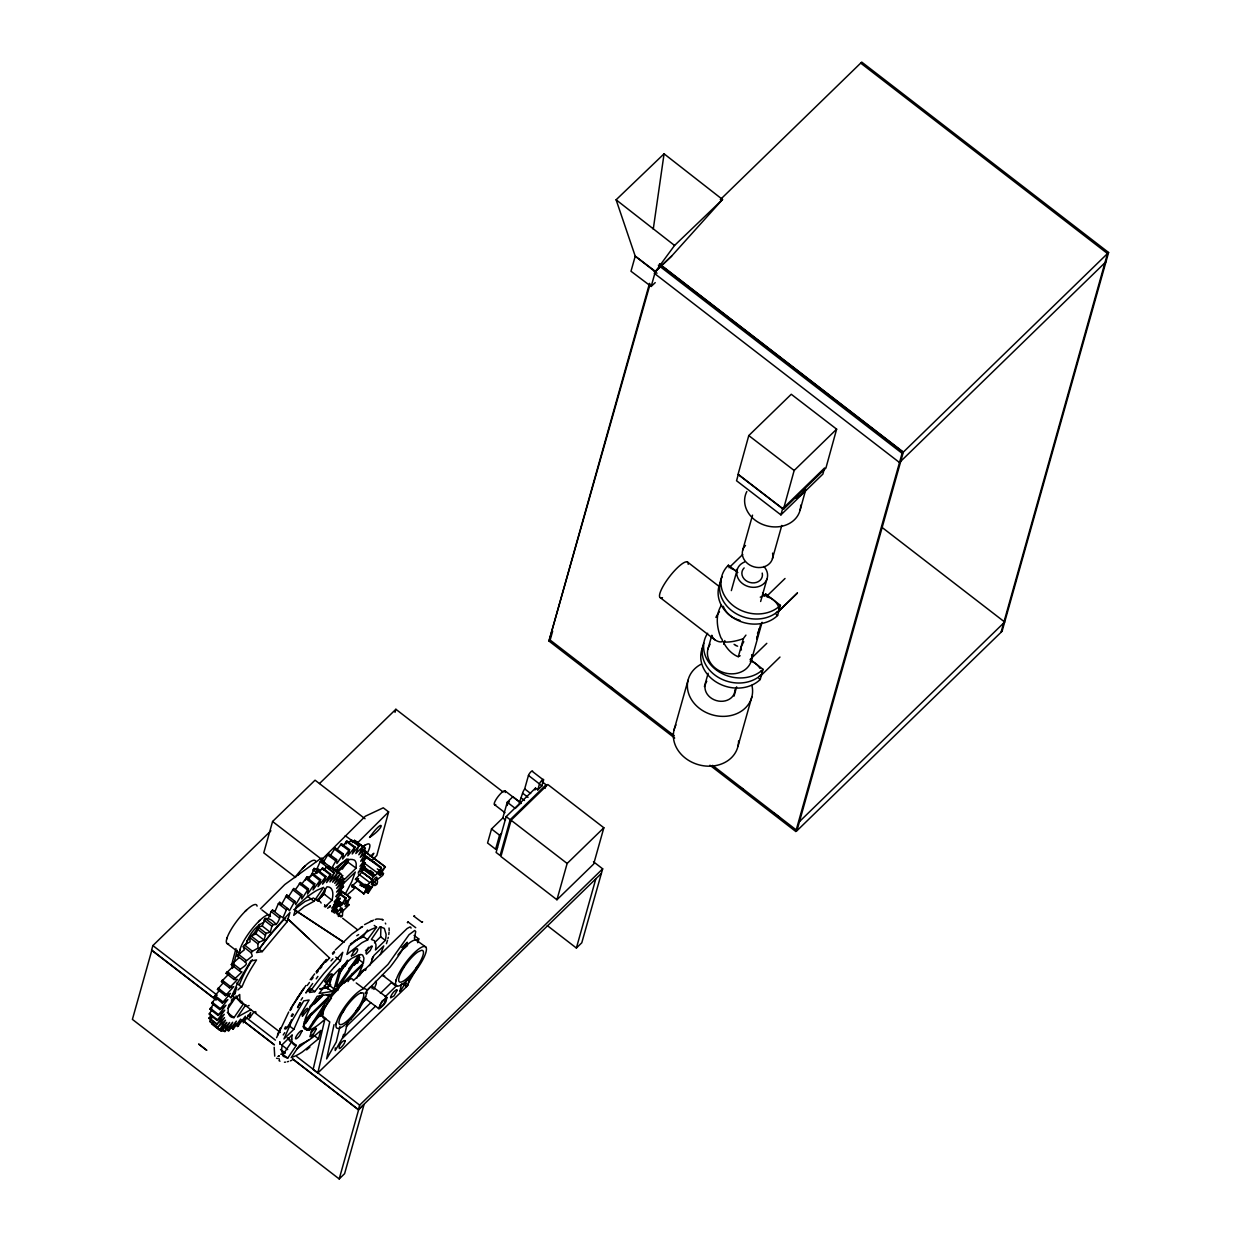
<?xml version="1.0" encoding="UTF-8"?>
<svg xmlns="http://www.w3.org/2000/svg" width="1241" height="1241" viewBox="0 0 1241 1241"><rect width="100%" height="100%" fill="white"/><g stroke="black" fill="none" stroke-linecap="round" stroke-linejoin="round"><path stroke-width="1.5" d="M364.001 854.444L381.359 867.475C377.078 875.898 374.906 874.021 371.617 879.248C373.417 882.584 358.029 889.285 369.12 886.074C353.84 907.295 375.914 878.302 368.499 890.402C366.452 897.088 372.3 886.415 373.557 884.662C374.084 886.679 377.388 885.035 377.543 881.839C374.968 878.504 385.749 875.712 382.678 873.307L381.359 874.238M340.841 884.275L343.509 886.338L336.575 892.077L343.943 882.491L341.306 879.652M364.063 851A17.436 4.064 -53.1 0 1 365.056 851.559L385.315 866.776L379.063 873.245L381.359 867.475M276.464 924.545L273.191 924.638L271.888 926.174L270.274 932.27L262.285 926.05L265.202 918.418C277.115 918.495 274.416 931.727 280.419 916.339L283.072 917.518L286.361 909.87L287.664 908.505L289.448 910.785L294.8 901.245L295.715 904.58L301.749 894.637L293.76 888.416L288.408 896.886M300.4 884.585L300.446 882.568L295.885 888.975M324.832 888.416L323.979 893.985L318.565 899.244M359.301 955.679L358.711 959.448L349.404 968.507M245.765 945.037C248.417 935.993 254.901 926.251 263.681 922.466M341.601 882.258L356.105 868.157L356.214 863.845A49.718 13.744 -53.7 0 0 354.399 860.106C347.496 857.081 340.825 864.155 335.628 867.816M352.211 974.728L352.428 973.611M388.805 934.566L389.054 932.208M274.183 1047.264L274.726 1056.122M211.591 1010.314L209.171 1014.269L217.159 1020.49L224.28 1014.331L217.066 1023.98L224.528 1017.667L217.687 1027.362L225.521 1020.164L219.486 1030.108L226.808 1022.367A29.722 6.934 -52.1 0 0 223.07 1028.262L221.394 1031.178L213.886 1025.097M217.159 1020.49L224.745 1010.158L218.044 1015.448L210.055 1009.228L213.188 1004.574M362.512 861.037L365.195 863.007L359.999 866.296L366.297 857.686L363.737 854.739M653.262 229.135L664.075 153.822L722.526 199.491L671.66 256.065L655.232 271.795L635.237 256.173L616.11 199.801L664.075 153.822M234.037 979.506L242.011 971.889C233.711 970.012 251.07 965.389 245.035 961.915L252.295 956.082L251.271 952.871L252.435 951.242L258.019 948.062L257.88 943.827L259.105 942.198L264.038 940.089L256.049 933.868L251.116 935.978L249.891 937.607L250.03 941.841L244.446 945.022L243.267 946.65L244.291 949.861L237.047 955.694L238.939 957.835L231.276 964.598L234.006 965.669L226.048 973.27L234.037 979.506L237.589 979.444L229.414 987.82L221.425 981.584L229.585 973.223M335.287 1047.854L335.256 1050.538L344.92 1033.644L347.744 1021.576M341.337 844.795L341.508 843.771L349.574 849.697L347.775 855.809L355.035 847.014L346.968 841.088L342.609 846.145M306.48 879.248L306.76 877.542L314.749 883.763L313.027 889.968L320.612 879.636L312.623 873.416L309.35 877.216M334.605 902.967L337.257 905.046L331.921 907.807L339.662 899.275L340.127 898.081L334.186 901.897L341.896 892.884L342.221 891.814L335.737 896.623L343.509 886.338M374.472 942.788L380.646 936.784L380.909 926.98M322.613 1014.533L323.218 1011.927M336.016 1024.57L336.637 1021.963M366.498 993.932L366.731 992.691M325.204 906.783L331.968 900.206C333.379 895.583 333.922 886.663 327.019 886.788L317.432 900.718L314.78 898.639M325.468 888.742L324.739 892.279L319.247 899.322M319.278 871.585L316.579 869.615L320.147 861.75L321.388 860.478L322.815 863.1L328.508 853.622L336.575 859.548L336.947 863.457L343.354 853.917L335.287 847.991L330.354 855.545M363.38 963.047L363.939 958.145L362.713 955.244A49.361 11.852 -52.3 0 0 360.107 954.546L339.429 986.331L363.38 963.047L358.711 959.448M239.823 950.497L240.087 949.318M343.555 1034.327L342.687 1038.097L375.542 1006.156M317.805 1073.031L329.765 1021.917L325.064 1018.411L313.104 1069.525L317.805 1073.031L406.567 986.719L407.994 984.951L409.716 977.644M334.046 1024.632L326.616 1058.93L336.28 1042.037L339.91 1026.524M401.541 983.865L399.866 991.543A312.965 155.513 45.8 0 0 406.691 980.623M418.031 942.136L418.775 938.941L414.075 935.435M305.27 880.427L306.915 877.046L310.343 876.875L311.32 875.681L314.113 868.374L316.579 869.615M218.044 1015.448L225.955 1005.257L219.735 1009.569L211.73 1003.348L215.577 998.105M387.968 938.537L388.278 937.327M312.313 874.595L312.623 873.416M320.612 879.636L318.053 886.648L325.964 876.456L317.975 870.236L313.771 875.06M262.285 926.05L258.066 927.074L256.049 933.868M235.976 948.62L232.532 961.325A326.972 159.779 45.1 0 0 232.083 966.956M232.439 968.492L237.357 950.358M322.288 859.082L365.319 816.237L383.252 807.813L388.619 811.909L376.799 855.514L372.843 859.455M395.895 980.979A24.293 6.391 -53.2 0 1 412.617 954.484L414.122 952.979A24.262 6.391 -53.2 0 1 421.987 947.054A24.401 6.422 -53.2 0 1 423.895 946.48A24.293 6.391 -53.2 0 1 426.439 949.272A24.96 6.562 -53.2 0 1 425.229 954.469A24.293 6.391 -53.2 0 1 406.428 980.948A24.293 6.391 -53.2 0 1 395.895 980.979L396.267 979.614M748.773 435.575L738.038 474.434L783.428 509.353L825.917 468.043L836.636 429.169L791.262 394.266L748.773 435.575L794.162 470.479L783.428 509.353M780.915 514.891L782.683 508.562L738.302 474.419L736.549 480.748L780.915 514.891L822.876 474.093L824.567 467.981L782.637 508.748M800.15 509.958L805.673 489.916M365.195 863.007L358.23 872.376L362.744 870.437L362.217 871.803L355.453 879.295L367.243 888.416L360.123 885.097L367.243 888.416M381.359 874.207L379.87 875.324L385.315 866.776M270.91 830.803L152.876 945.58L151.573 950.187L215.918 999.827M365.04 818.75L315.059 780.186L272.586 821.495L263.759 852.846L295.575 877.387M270.274 932.27L266.055 933.294L264.038 940.089M395.01 712.35L395.879 709.278L503.101 792.006M320.147 1016.363L322.241 1008.902M319.93 988.751L326.972 987.665L328.834 985.401L331.471 976.078M313.384 1021.421L321.093 1014.874L323.699 1005.567M319.93 989.015L327.283 987.867L329.392 985.338L332.526 974.185M321.776 1016.131L323.343 1010.531M318.456 1038.857L320.83 1030.418L315.09 1035.444A65.897 15.823 -52.3 0 1 308.497 1040.392L299.81 1044.86L291.17 1057.611L295.73 1055.827A86.063 20.678 -52.3 0 0 302.447 1051.887L318.456 1038.857L313.787 1035.258L311.227 1037.6M334.232 967.313L340.422 960.72L342.795 952.297L323.917 973.425A77.904 18.708 -52.3 0 0 315.23 984.547A85.676 20.585 -52.3 0 0 309.459 992.49L314.764 991.668L328.043 974.433A65.897 15.823 -52.3 0 1 334.279 967.189M334.062 988.937L339.801 968.492A46.987 11.293 -52.3 0 0 329.144 980.219L319.092 993.483L331.952 991.481L334.062 988.937L329.392 985.338M292.504 1058.93L358.37 1109.749L359.657 1105.142L602.676 868.84L593.477 861.75M339.196 1178.95L358.633 1109.764L364.047 1104.521L344.595 1173.691L339.196 1178.95L132.399 1019.388L151.852 950.203L216.182 999.843M507.243 802.213L515.294 808.418L520.941 802.927L512.89 796.722L507.243 802.213L502.807 817.99L491.514 828.972L487.573 842.996L495.624 849.216L497.532 847.355M674.685 738.038L548.972 641.039L649.524 283.351M548.972 641.039L650.082 284.158M550.073 640.356L552.664 631.126M655.403 271.376L635.237 256.173L630.986 271.252L651.168 286.454L655.403 271.376L671.66 256.065M495.624 849.216L499.565 835.177L501.488 833.332M519.296 802.989L522.585 793.154A9.835 2.358 -52.3 0 1 524.679 788.888L528.464 775.439A3.242 0.776 -52.3 0 1 530.962 771.747A3.242 0.776 -52.3 0 1 532.498 771.514L543.511 780.015L541.852 785.956L537.803 789.881L535.507 788.097L506.173 816.609L496.105 852.443L500.107 855.53L510.175 819.712L546.087 784.793L542.084 781.706M511.106 820.239L500.914 856.523L556.945 899.756L593.663 864.046L603.855 827.763L547.824 784.529L511.106 820.239L567.137 863.472L556.945 899.756M534.98 789.974L535.507 788.097M537.803 789.881L539.478 783.94A3.242 0.776 -52.3 0 1 541.976 780.263A3.242 0.776 -52.3 0 1 543.511 780.015M545.078 788.376L546.087 784.793M547.281 925.584L576.382 948.031L595.82 878.861M602.676 868.84L581.781 942.788L576.382 948.031M674.034 730.034L688.041 680.223M728.033 566.47L728.389 565.198L737.573 572.287M707.882 649.26L711.822 635.252M704.407 686.537L708.146 673.243M731.337 590.607L737.402 568.952M742.692 550.213L752.542 515.139M723.782 644.25L724.822 640.573M772.445 558.667L781.799 525.439M734.036 696.108L736.642 686.831M760.64 601.497L766.891 579.221M765.48 594.982L765.759 594.036L780.434 605.36L777.58 615.505A33.848 28.233 15.7 0 1 734.315 618.499A33.848 28.233 15.7 0 1 720.757 581.765M756.638 638.758L760.702 624.332M751.348 660.429L762.067 622.299M737.914 746.462L751.922 696.651M703.399 645.754A33.848 28.233 15.7 0 0 716.957 682.488A33.848 28.233 15.7 0 0 760.221 679.494L763.075 669.349L750.231 659.436M709.945 765.247L795.791 831.486L902.098 453.306L1108.601 252.497L861.735 62.097L720.307 199.615M1108.601 252.497L1002.092 631.266L796.893 830.803L903.339 452.096L659.591 264.007M339.972 889.875L350.458 897.584L344.657 903.913L346.115 897.988L340.127 893.598M287.245 921.675L289.96 912.507L274.292 929.695A85.955 20.027 -52.1 0 0 265.124 941.004A76.197 17.762 -52.1 0 0 260.719 946.805L256.515 952.576L262.254 951.614L287.245 921.675L283.243 918.557M346.968 841.088L346.006 843.973M355.035 847.014L352.211 853.963L358.866 846.005L355.826 853.529L363.055 846.517L358.82 854.785L365.071 848.223L354.476 840.374L352.444 842.546M226.669 939.096L227.072 937.777M386.447 943.672L387.502 940.321M234.983 1024.414L237.636 1026.493L240.63 1019.109L233.448 1028.773L229.926 1027.114M219.735 1009.569L227.863 999.641L222.217 1002.945L214.212 996.725L220.153 989.496M312.623 1029.378L312.22 1030.278M283.212 1034.947L284.747 1032.652M286.702 1028.137L290.223 1022.848A66.052 15.869 -52.3 0 1 291.511 1019.761M329.734 907.373L330.354 905.697L327.64 908.319M276.572 1037.693L288.719 1011.958M325.964 876.456L322.567 884.181L330.711 874.269L322.722 868.033L319.48 871.384M289.525 1025.035L290.735 1021.7M293.838 1029.347L300.26 1014.952L309.102 1000.013L303.797 1000.851L291.619 1021.452L283.956 1038.95L293.838 1029.347L289.169 1025.749M228.344 995.67L231.012 997.733L238.101 982.081L250.791 960.906L256.53 959.945L251.535 967.902A67.433 15.714 -52.1 0 0 246.323 977.272A67.371 15.699 -52.1 0 0 242.46 985.664L237.946 989.946M316.765 873.431L317.975 870.236M321.698 896.917L322.939 894.761L324.739 894.218M346.115 897.988C342.19 901.261 342.159 908.21 337.909 905.759C334.822 908.086 338.855 911.856 334.651 913.112L331.657 910.91M232.594 1029.192L236.364 1021.141L228.902 1030.65L228.158 1030.883L232.688 1022.258L225.024 1031.504L221.736 1029.472M350.939 841.382L351.513 840.002L359.564 845.943M285.787 1029.161L286.624 1027.145M222.217 1002.945L230.469 993.42L225.443 995.67L217.454 989.434L223.489 982.515M359.347 975.845L363.349 969.935L365.893 968.926A5.197 1.241 -52.3 0 1 365.474 970.415M380.366 954.608L383.764 945.906L373.898 955.508L370.826 963.109A69.077 16.598 -52.3 0 1 369.647 965.591M322.086 869.522L322.722 868.033M330.711 874.269L326.554 882.599L334.124 873.214L329.935 881.932L337.645 872.888L332.666 882.18L340.422 873.586L334.713 883.328L342.687 875.727L336.063 885.391L343.726 878.628L336.683 888.323L343.959 881.731M350.458 897.584L345.169 906.271L349.217 904.689L342.625 911.328L342.469 915.579L340.856 916.959L339.274 915.563L338.312 916.494M294.8 901.245L286.811 895.009L281.459 904.549L279.675 902.285L278.372 903.65L275.068 911.297L272.431 910.118L271.127 911.577L268.397 918.262M331.75 911.654L337.257 905.046M259.369 924.312L258.144 926.918A15.466 3.661 -52.7 0 1 254.421 932.674L246.85 940.988M418.17 966.258L408.46 982.81M225.443 995.67L233.727 986.657L229.414 987.82M284.53 1028.867L285.508 1026.834M368.437 947.286L367.894 948.279M354.243 842.081L354.476 840.374M328.803 996.663L330.059 994.274L317.184 996.275L311.165 1006.079A47.158 11.324 -52.3 0 0 306.201 1016.255L304.867 1019.962L328.803 996.663L326.476 994.863M371.602 959.479L372.983 956.78M224.404 1031.55L229.616 1022.475L221.394 1031.178M356.989 978.001L362.868 964.893L344.238 983.012M373.882 989.418L376.24 983.787A12.208 3.211 -53.2 0 0 376.101 981.848L375.403 981.383M336.575 859.548L331.859 868.08L321.388 860.478M720.478 606.756C715.39 616.343 716.988 628.07 720.928 637.765C727.164 645.227 712.706 641.395 712.21 636.059M352.739 973.611L348.023 981.647M358.432 880.257L352.382 885.64L351.746 886.85L354.507 887.749L353.623 889.316L347.232 894.808L348.954 897.103M408.087 921.985L407.467 922.59L408.087 921.985L415.719 927.71M338.204 989.635L337.661 990.582L335.334 988.782M291.185 1016.131L292.457 1013.897M365.071 848.223L360.293 857.36L366.374 851.729L363.691 849.759M507.662 803.734L507.181 805.502M345.045 894.482L351.761 881.699L355.298 872.02L342.113 884.833M354.011 949.986L353.049 951.413M342.656 1012.516L344.548 1009.429M289.975 1009.879L305.891 985.494M347.806 859.594C334.589 876.658 331.471 871.942 346.937 858.927M291.092 1008.018L297.126 998.26M254.033 1011.865L249.363 1018.256L250.651 1012.485L243.252 1022.832L245.408 1016.208L237.636 1026.493M365.133 993.11L365.831 992.009M299.252 1005.257L300.725 1002.945M337.288 849.201L341.508 843.771M291.992 1016.472L293.388 1014.285M300.446 882.568L308.435 888.789L301.796 898.996L301.749 894.637M720.804 606.213L721.502 605.174M366.374 851.729L360.697 861.238L366.421 856.709M290.254 1010.5L291.682 1008.328M308.544 991.233L310.126 988.829M302.742 882.708L306.76 877.542M217.889 1027.874L209.9 1021.653L211.761 1018.054M301.051 1000.06L302.602 997.702M345.789 864.341L348.55 860.447M358.199 1007.847L356.043 1010.965M417.891 965.451L415.735 968.569M280.73 1054.198L283.026 1054.54L291.666 1041.804M353.313 941.733L363.241 936.397L367.569 930.021M303.518 1024.988L310.964 1014.006M338.917 972.835L347.433 960.301M312.406 1012.78L302.959 1026.71L307.628 1030.309L328.291 998.524L304.34 1021.808M339.569 972.773L347.976 960.41M305.751 1023.236L310.002 1016.968M340.081 972.665L346.472 963.264M344.936 966.413L347.03 963.311M291.728 1039.074A65.897 15.823 -52.3 0 1 292.24 1034.854L282.405 1044.472A81.953 19.685 -52.3 0 0 281.645 1050.6L283.181 1056.246L287.695 1058.154L296.335 1045.403L292.845 1042.704M376.566 927.244L371.369 929.354A76.632 18.413 -52.3 0 0 366.002 932.503L349.264 945.999L346.891 954.438L361.643 942.943A65.944 15.838 -52.3 0 1 366.979 940.306L376.566 927.244L374.224 925.445M337.94 985.664L358.944 954.732L351.56 958.424L341.973 966.382L336.218 986.843L337.94 985.664L335.597 983.865M304.123 1026.524L308.792 1030.123L331.502 998.012L329.175 996.213M228.127 1008.312L235.573 997.485L243.562 1003.705L233.991 1017.636C227.46 1017.853 227.506 1009.507 228.84 1005.039L231.291 1002.666L231.633 1000.494M314.749 883.763L307.582 894.109L308.435 888.789M314.004 901.292L323.575 887.377L317.231 890.154A81.58 19.018 -52.1 0 0 306.76 897.29L296.444 906.209L293.729 915.362L304.355 906.597L314.004 901.292L307.349 896.111M245.935 1004.683L237.419 1017.046L251.039 1009.538M349.574 849.697L342.625 859.02L343.354 853.917M316.207 978.839L317.898 976.419M312.003 1030.635L310.902 1032.031M217.113 1024.663L209.124 1018.427L211.28 1014.626M309.195 988.239L305.844 992.971L312.654 983.508M327.608 989.077L328.182 988.255M371.85 879.419L361.736 871.787M255.491 933.123L256.608 931.572M361.441 971.02L360.619 972.075M655.232 271.795L674.561 245.454L722.526 199.491M367.662 948.651L365.49 950.684M232.796 994.134L235.588 991.916L232.703 996.197A64.346 15.001 -52.1 0 0 235.573 997.485M310.188 979.676L314.625 973.921M321 966.041L324.739 961.666M320.131 968.74L321.915 966.584M326.011 906.706L327.066 905.434M508.608 802.4L509.368 801.577M348.783 842.484L351.513 840.002M367.041 990.365L368.329 988.86M323.653 869.91L326.817 866.854L334.806 873.075M375.123 875.339L362.108 865.566M331.006 960.891L332.898 958.766M339.925 905.883L335.427 902.595M371.804 856.817L373.82 853.265L370.128 856.445M332.417 953.321L334.279 951.32M325.297 961.915L327.267 959.805M332.743 954.298L334.543 952.405M325.623 962.116L329.61 957.99M413.982 916.292L414.572 915.687L413.951 916.277L422.018 922.311L422.607 921.706L422.002 922.296M302.37 868.622L305.317 865.691M285.073 918.169L269.018 936.288A64.222 15.435 -52.3 0 0 258.392 950.482M335.287 949.923L351.855 934.116L362.698 926.484L360.402 927.508M407.886 979.599L409.39 978.094M260.439 908.784L284.872 884.461L320.178 858.943L321.946 858.058L323.017 858.958M357.47 842.918L388.619 811.909M231.493 1000.184L234.192 997.5M319.511 783.536L395.879 709.278M345.215 835.689L353.282 841.584M338.809 871.198L348.038 862.231A47.934 13.248 -53.7 0 0 348.225 859.082M231.012 997.733L233.339 994.274M794.162 470.479L836.636 429.169M310.312 1005.862L321.233 995.251M349.016 968.228L359.937 957.602M309.505 1007.304L322.815 994.367M311.15 1006.389L322.071 995.763M353.949 964.769L359.425 959.448M314.314 1003.969L322.288 996.213M354.197 965.172L358.199 961.294A49.175 11.805 -52.3 0 1 357.579 963.094M385.315 940.383L375.449 949.986L375.744 948.31A61.693 14.814 -52.3 0 0 375.914 944.479L374.456 940.709L371.385 939.453L380.041 926.701L384.307 928.361L386.091 934.256A85.846 20.616 -52.3 0 1 385.315 940.383L380.646 936.784M1105.948 261.773L899.492 462.521L654.224 273.253M401.758 947.628L407.265 942.26A364.156 301.129 13.2 0 1 390.046 967.189L367.057 990.597M346.208 1026.602L370.811 1002.681M380.398 993.343L391.38 982.67L396.081 986.192L385.129 996.833M777.967 611.891L797.327 593.074M778.324 611.596L797.436 592.981M567.137 863.472L603.855 827.763M760.966 675.6L779.969 657.063M358.37 1109.749L601.373 873.447M799.483 821.589L1004.683 622.036L882.041 527.409M795.791 831.486L796.877 830.431L712.551 765.371M1002.294 630.676L1001.208 631.731L1107.515 253.552L860.696 63.105M729.01 567.773L742.692 554.494M766.364 596.595L785.026 578.492M750.386 659.266L766.798 643.334M245.144 911.406L246.602 909.994M258.562 921.613L260.021 920.217M651.168 286.454L655.232 282.622M346.797 1023.313L348.256 1021.948M355.81 843.415L357.315 842.779M325.762 1018.473L321.977 1021.901A47.111 11.324 -52.3 0 1 316.16 1026.431A49.656 11.929 -52.3 0 1 311.227 1029.285L308.792 1030.123M366.809 998.726L364.854 1000.525A13.046 3.428 -53.2 0 1 361.643 1002.511M306.636 1049.917L309.893 1047.063M249.084 1005.52L247.75 1005.862M329.423 986.099L330.913 984.951M209.124 1018.427L211.42 1016.457M369.182 988.007L369.989 987.293M308.699 1039.818L297.064 1048.754M294.179 909.575L343.788 942.229L294.179 909.575L305.038 901.447L313.647 897.957M323.87 863.317L324.785 862.604M363.055 846.812L364.714 845.54A19.98 4.731 -52.7 0 1 367.584 852.598M350.427 943.998L352.211 942.695M210.055 1009.228L212.056 1007.832M356.772 935.73L358.618 934.582M364.559 924.607L373.432 920.17M418.775 938.941L416.123 940.011L425.803 947.054M211.73 1003.348L213.188 1002.526M355.453 879.295L358.602 878.612M326.724 905.542L324.909 906.07L324.661 904.642M370.811 986.735L372.3 986.502L386.99 997.485L385.765 1001.937A6.95 1.83 -53.2 0 1 383.438 1005.21L379.839 1008.452A6.95 1.83 -53.2 0 1 378.536 1008.468L381.995 1001.13L386.99 997.485M290.41 1060.853L291.961 1060.171M214.212 996.725L215.174 996.321M370.47 921.396L372.129 920.822M287.354 1061.753L288.533 1061.412M217.454 989.434L218.85 989.077M375.17 919.581C376.814 917.89 384.85 920.264 381.964 919.426L383.298 920.015M324.397 906.582L325.669 906.395M284.468 1062.234L285.554 1062.141M228.235 973.642L226.048 973.27M221.425 981.584L222.558 981.584M307.628 1030.309L304.355 1028.805A47.111 11.324 -52.3 0 1 304.324 1021.808M296.335 1045.403L295.032 1045.201A69.403 16.676 -52.3 0 1 292.705 1043.448L292.411 1042.89A68.751 16.521 -52.3 0 1 291.759 1039.074M243.562 1003.705L242.228 1003.504A67.635 15.761 -52.1 0 1 239.978 1001.565L239.699 994.491L237.202 996.616L235.992 995.98M317.432 900.718L318.828 900.935A67.541 15.745 -52.1 0 1 321.124 903.045M276.541 1058.247L277.457 1058.495M290.363 1041.602L287.307 1037.957M335.086 911.251L333.271 910.32L336.342 911.964L332.03 908.97M332.852 867.599L340.841 873.819M278.992 1060.621L279.97 1061.195M342.625 911.328L340.236 909.777M378.707 874.486L379.839 875.246M342.175 909.389L343.369 910.196M377.311 873.028L380.304 875.138L377.466 873.106M371.571 882.77L374.068 884.523L372.222 883.158M378.427 872.299L379.591 873.121M378.939 873.648L380.087 874.471M338.095 914.726L339.274 915.563M290.177 1039.911L288.284 1037.972M354.988 840.576L363.055 846.517M358.665 843.771L365.381 848.72M350.815 840.079L358.866 846.005M362.45 849.511L366.483 852.474M346.099 841.429L354.166 847.355M363.613 855.716L366.297 857.686M340.499 844.376L348.566 850.318M334.17 848.86L342.237 854.785M360.061 868.467L362.744 870.437M348.038 862.231L356.105 868.157M327.329 854.708L335.396 860.633M320.147 861.75L328.213 867.676L329.439 866.404L330.882 868.374M351.808 885.779L354.507 887.749M317.572 868.529L320.256 870.499M314.113 868.374L318.146 871.337M312.872 869.786L316.905 872.749M340.143 890.231L350.614 897.941M339.46 894.032L345.448 898.422M346.223 902.486L349.217 904.689M306.915 877.046L309.598 879.016M334.915 903.557L337.909 905.759M334.139 904.534L337.133 906.721M333.674 907.745L336.668 909.948L333.658 907.776M338.684 914.338L341.678 916.541M367.988 885.252L369.12 886.074M362.884 865.024L365.412 866.916M342.95 903.107L344.098 903.96M377.373 871.973L379.063 873.245M364.187 867.661L366.436 869.336M371.4 884.383L372.812 885.422M363.892 997.516L378.831 1008.669M405.652 983.198L407.994 984.951M404.318 984.501L406.676 986.254M404.209 984.966L406.567 986.719M382.786 975.488L396.701 985.897M356.214 982.934L363.396 988.301L387.983 964.397L409.049 934.69L414.758 930.471L415.735 931.557L414.401 938.243L415.409 939.964L414.292 940.151A24.262 6.391 -53.2 0 0 405.404 946.464L403.899 947.953A24.308 6.391 -53.2 0 0 397.896 954.965M365.18 851.884L385.424 867.087M364.807 855.98L380.723 867.94M377.28 868.871L380.18 871.042M380.723 871.353L383.624 873.524M363.024 862.123L377.497 872.966M361.751 866.683L373.324 875.37M360.976 867.645L372.533 876.332M358.215 873.819L369.771 882.537M368.779 885.453L371.695 887.61M367.662 885.5L370.128 887.346M364.932 884.181L367.817 886.369M355.903 878.535L366.033 886.152M360.324 883.018L363.225 885.19M364.854 887.594L367.755 889.766M365.568 890.48L368.453 892.651L365.769 890.34M364.932 890.945L367.817 893.117M352.18 884.802L363.753 893.489M352.304 885.128L363.877 893.815M345.556 900.299L348.023 902.145M365.04 868.483L369.337 871.756M375.914 879.574L377.031 880.427M335.535 901.555L336.683 902.424M372.067 873.571L373.169 874.424M261.867 909.886L270.491 916.447M226.808 943.331L240.227 953.553A24.308 5.755 -52.7 0 1 251.085 930.161A24.308 5.755 -52.7 0 1 270.011 915.144M370.206 870.468L373.572 873.043M659.421 264.162L903.169 452.251M658.351 265.217L902.098 453.306M653.929 270.864L657.001 273.237M776.199 614.435L777.58 615.505M687.405 561.956L719.501 586.729M758.84 678.424L760.221 679.494M550.058 639.984L674.235 735.804M577.67 661.655L580.726 664.013M609.858 686.49L612.93 688.864M643.583 712.52L646.654 714.878M669.644 732.624L672.715 734.998M740.163 787.042L743.235 789.4M773.888 813.057L780.031 817.788M528.464 775.439L539.478 783.94M540.409 784.839L541.852 785.956M524.679 788.888L530.667 793.511M522.585 793.154L528.03 797.358M521.236 797.963L524.493 800.492M505.025 790.858L521.329 803.439M494.554 804.695L504.932 812.7M506.173 816.609L510.175 819.712M502.807 817.99L505.49 820.053M491.514 828.972L499.565 835.177M272.586 821.495L324.072 861.223M342.671 918.262L357.532 929.742M363.241 936.397L367.91 939.995M335.753 957.121L340.422 960.72M337.102 984.532L339.429 986.331M336.575 986.393L338.917 988.193M326.166 983.337L328.834 985.401M324.304 985.602L326.972 987.665M327.283 987.867L331.952 991.481M311.274 988.968L314.764 991.668M321.093 1014.874L324.584 1017.573M239.141 1000.634L280.388 1032.434M152.876 945.58L217.206 995.22M246.307 1017.667L275.409 1040.129M281.536 1044.86L287.664 1049.591M296.863 1056.68L359.657 1105.142M243.763 1021.126L274.401 1044.767M280.528 1049.483L285.12 1053.035M292.767 1058.945L358.633 1109.764M243.484 1021.11L274.121 1044.736M281.785 1050.646L284.841 1053.02M283.026 1054.54L287.695 1058.154M660.352 597.728L714.785 639.736M368.019 886.183L369.632 887.439M342.687 875.727L334.698 869.507M338.204 872.935L329.656 866.668L337.645 872.888M341.058 876.565L343.726 878.628M326.135 866.994L334.124 873.214M341.275 880.427L343.943 882.491M321.915 868.359L329.904 874.579M340.67 885.19L343.338 887.268M317.044 870.732L325.033 876.953M339.243 890.821L341.896 892.884M311.6 874.098L319.589 880.319M337.009 897.212L339.662 899.275M305.643 878.395L313.647 884.616M323.979 893.985L331.968 900.206M334 904.286L336.668 906.364M299.267 883.561L307.256 889.781M292.535 889.549L300.524 895.769M285.539 896.281L293.528 902.502M279.675 902.285L287.664 908.505M278.372 903.65L286.361 909.87M272.431 910.118L280.419 916.339M271.127 911.577L279.116 917.797M265.202 918.418L273.191 924.638M263.899 919.953L271.888 926.174M258.066 927.074L266.055 933.294M256.794 928.656L264.783 934.892M251.116 935.978L259.105 942.198M249.891 937.607L257.88 943.827M258.268 948.496L262.254 951.614M244.446 945.022L252.435 951.242M243.267 946.65L251.271 952.871M238.132 954.065L246.121 960.286M237.047 955.694L245.035 961.915M232.269 963.016L240.273 969.237M231.276 964.598L239.265 970.834M226.948 971.734L234.937 977.955M236.535 983.043L241.855 987.184M222.201 980.126L230.19 986.347M218.121 988.069L226.11 994.289M247.843 1015.247L250.511 1017.325M214.755 995.453L222.744 1001.673M241.654 1019.993L244.322 1022.072M227.32 1012.439L233.991 1017.636M212.133 1002.201L220.122 1008.437M235.945 1023.825L238.613 1025.904M210.287 1008.219L218.292 1014.44M230.795 1026.695L233.448 1028.773M209.279 1013.432L217.268 1019.652M226.234 1028.572L228.902 1030.65M209.077 1017.744L217.066 1023.98M222.372 1029.425L225.024 1031.504M209.698 1021.141L217.687 1027.362M215.22 1026.136L221.875 1031.318M219.486 1030.108L211.497 1023.872M616.11 199.801L674.561 245.454M333.891 908.49L334.744 909.157M365.707 890.293L368.453 892.651M309.18 938.863L287.369 918.48L329.61 958.036M374.037 881.451L376.644 884.259M317.789 899.12L318.146 899.539A64.222 15.435 -52.3 0 1 318.906 901.152M286.811 895.009L287.679 896.514M278.822 1058.464L279.396 1059.504M385.346 923.118L385.718 923.971M372.3 986.502L372.44 986.843A6.345 1.675 -53.2 0 1 372.083 988.751M234.565 994.491L236.69 987.557M237.186 997.081L237.869 999.222A61.228 14.706 -52.3 0 0 239.87 1000.991A61.476 14.768 -52.3 0 0 241.964 1001.332M255.708 1011.57L255.863 1012.811M389.038 928.004L389.193 930.657M335.287 847.991L335.349 849.34M800.724 505.134A28.372 23.641 15.4 0 1 767.093 525.905A28.372 23.641 15.4 0 1 746.834 491.529M805.533 488.83A28.372 23.641 15.4 0 1 795.822 498.277M763.898 566.485A15.621 13.03 15.7 0 1 761.416 585.395A15.621 13.03 15.7 0 1 739.217 580.245A15.621 13.03 15.7 0 1 744.569 562.002M762.222 573.094A10.409 8.687 15.7 0 1 749.735 582.432A10.409 8.687 15.7 0 1 744.15 567.913M751.891 685.28A32.98 27.504 15.7 0 1 730.933 715.53A32.98 27.504 15.7 0 1 691.004 698.854A32.98 27.504 15.7 0 1 701.258 664.137M734.998 689.639A15.187 12.674 15.7 0 1 716.29 700.56A15.187 12.674 15.7 0 1 706.781 681.247M738.597 740.861A32.98 27.504 15.7 0 1 699.49 764.983A32.98 27.504 15.7 0 1 675.957 724.93M765.759 594.036A14.752 12.301 15.7 0 1 760.268 597.154M779.007 610.432A33.848 28.233 15.7 0 1 735.742 613.426A33.848 28.233 15.7 0 1 722.184 576.693M767.481 597.169A9.54 4.747 45.8 0 1 777.642 604.786A9.54 4.747 45.8 0 1 776.463 612.356M780.434 605.36A33.848 28.233 15.7 0 1 733.353 605.763A33.848 28.233 15.7 0 1 728.389 565.198M730.794 568.425A9.54 4.747 45.8 0 1 737.697 572.613M761.648 674.421A33.848 28.233 15.7 0 1 719.811 678.222A33.848 28.233 15.7 0 1 703.694 643.21M761.229 670.714A9.54 4.747 45.8 0 1 759.104 676.345M750.122 661.158A9.54 4.747 45.8 0 1 760.035 668.387M763.075 669.349A33.848 28.233 15.7 0 1 718.461 671.505A33.848 28.233 15.7 0 1 707.649 633.251M772.585 553.129A15.466 12.906 15.7 0 1 754.032 566.858A15.466 12.906 15.7 0 1 745.5 545.451M662.477 597.666A22.447 5.398 -52.3 0 1 669.628 576.522A22.447 5.398 -52.3 0 1 688.212 564.329M743.406 638.65A38.455 16.149 -28.8 0 1 723.286 641.907A38.455 29.21 -86.2 0 0 738.302 656.815M715.933 617.413A13.698 7.725 -54.1 0 1 719.439 611.797M751.674 654.659A22.447 18.708 15.7 0 1 725.287 673.056A22.447 18.708 15.7 0 1 710.116 644.234M739.931 620.36A22.447 18.708 15.7 0 1 723.286 606.275M762.579 592.795A22.447 18.708 15.7 0 1 764.735 596.238M759.135 628.768A14.24 3.413 -52.3 0 1 757.491 633.391M741.466 649.974A14.24 3.413 -52.3 0 1 743.793 641.69M740.132 655.744A22.447 5.398 -52.3 0 1 738.379 656.52L743.437 638.479A22.447 5.398 -52.3 0 1 745.934 635.113M756.87 637.129A38.455 29.21 -86.2 0 1 756.886 638.743M737.604 646.204A18.739 14.24 -86.2 0 1 735.773 645.382M735.742 645.46A25.658 19.484 -86.2 0 1 734.083 644.312M495.748 804.509A8.687 2.079 -52.3 0 1 498.355 796.21A8.687 2.079 -52.3 0 1 505.196 792.518M311.413 979.816A77.904 18.708 -52.3 0 1 313.12 977.567M316.595 973.115A77.904 18.708 -52.3 0 1 318.363 970.912M307.225 985.478A85.676 20.585 -52.3 0 1 309.443 982.453M239.42 984.718A64.222 15.435 -52.3 0 1 249.27 964.629M249.255 964.645A67.433 16.195 -52.3 0 1 252.28 959.712M355.593 940.461A64.253 15.435 -52.3 0 1 363.086 937.157M365.785 996.988A6.934 1.83 -53.2 0 1 364.28 997.655M325.126 1018.318A24.262 6.376 -53.2 0 1 328.896 1000.51A24.262 6.376 -53.2 0 1 349.978 978.978A24.401 6.422 -53.2 0 1 352.273 978.978A24.262 6.376 -53.2 0 1 353.344 980.669L407.048 928.563L409.809 927.027A10.517 2.777 -53.2 0 1 411.004 928.175M359.859 1007.645A24.463 6.438 -53.2 0 1 357.191 1011.524M404.225 967.065A19.546 5.135 -53.2 0 0 398.904 978.063A19.546 5.15 -53.2 0 0 403.061 981.29L404.101 980.654A19.546 5.135 -53.2 0 0 419.784 962.364A19.546 5.135 -53.2 0 0 421.428 950.327L417.969 951.878A19.546 5.15 -53.2 0 0 404.178 967.065M384.694 976.062A24.339 6.407 -53.2 0 1 382.43 974.93M404.116 948.558A19.546 5.135 -53.2 0 1 407.544 945.595M416.588 940.151A24.308 6.391 -53.2 0 1 417.721 942.741M228.67 943.672A24.277 5.74 -52.7 0 1 236.953 920.884A24.277 5.74 -52.7 0 1 257.073 906.132M364.714 845.059A19.98 4.731 -52.7 0 1 363.985 846.951M294.939 877.558A24.308 5.755 -52.7 0 1 315.788 861.812M342.33 869.181A22.555 5.336 -52.7 0 1 347.899 861.456M298.352 874.967A19.561 4.623 -52.7 0 1 299.562 873.524M351.405 955.849C360.464 953.879 358.975 940.787 351.405 955.849M325.095 981.166L325.033 982.034A5.197 1.241 -52.3 0 0 327.314 981.026L330.959 976.264A5.197 1.241 -52.3 0 0 329.718 974.712L325.095 981.166M302.121 1030.821L299.608 1035.708A5.197 1.257 -52.3 0 1 295.746 1038.872A5.197 1.257 -52.3 0 1 297.049 1035.025A5.197 1.257 -52.3 0 1 301.315 1030.635L302.121 1030.821M345.339 1040.687L344.238 1043.51A5.212 1.365 -53.2 0 1 339.367 1048.567C337.738 1046.473 342.981 1039.275 345.339 1040.687M397.182 990.287L394.095 995.84L390.605 997.857A5.212 1.365 -53.2 0 1 394.064 991.575L396.391 989.76L397.182 990.287M369.585 837.411C386.168 826.615 383.857 817.028 369.585 837.411M337.18 913.438L337.35 914.71L338.948 913.888A4.343 1.194 -53.7 0 0 342.407 908.862C341.942 905.558 337.568 911.608 337.18 913.438M336.916 989.077L336.838 989.542A4.778 1.148 -52.3 0 1 335.644 991.9L331.145 996.275A4.778 1.148 -52.3 0 1 331.456 993.994L334.992 989.511L336.916 989.077M371.897 883.111L371.881 883.623A4.343 1.008 -53.1 0 0 372.486 883.732L375.449 880.846A4.343 1.008 -53.1 0 0 377.109 878.039C377.264 874.486 371.959 881.482 371.897 883.111M372.238 946.371L370.144 950.59L366.498 954.158C364.311 952.514 369.291 947.472 371.416 946.076L372.238 946.371M302.199 1014.549L302.37 1016.317L308.373 1009.011C307.07 1006.249 303.192 1012.672 302.199 1014.549M316.315 1029.006L313.802 1033.505L309.893 1036.623L310.995 1033.195A5.197 1.241 -52.3 0 1 314.625 1028.991A5.197 1.241 -52.3 0 1 316.315 1029.006M279.272 1030.93L277.534 1035.056L280.513 1028.075L279.272 1030.93M300.089 1002.712L297.592 1007.506L300.089 1002.712M300.213 993.622L297.095 998.509L303.936 988.317L300.213 993.622M198.746 1044.193L206.813 1050.351L198.824 1044.131M385.051 1001.906L383.252 1004.527A4.762 1.257 -53.2 0 1 380.785 1006.761L379.824 1006.637A4.762 1.257 -53.2 0 1 383.733 1000.153A4.762 1.257 -53.2 0 1 385.051 1001.906M326.507 959.541L316.145 972.044L326.6 959.526M279.085 1055.936L278.201 1056.386L279.085 1055.936M361.022 992.878L360.2 993.172A19.546 5.135 -53.2 0 0 339.925 1018.147A19.546 5.135 -53.2 0 0 351.281 1016.829A19.546 5.135 -53.2 0 0 362.868 992.862L361.022 992.878M341.88 904.798L338.452 903.138L341.88 904.798M340.375 906.706L336.544 904.162L340.375 906.706M369.182 859.299L366.048 857.376L374.301 862.511L369.182 859.299M335.985 909.498L334.031 908.272L337.102 910.227L335.985 909.498M342.345 903.541L337.847 900.237L342.314 903.557M367.755 876.301L362.822 872.687L372.238 879.621L367.755 876.301M342.485 912.073L340.174 910.041L342.485 912.073M280.171 1044.239L279.846 1041.975L280.171 1044.239M351.265 1018.799A24.293 6.391 -53.2 0 0 365.676 989.015A24.463 6.438 -53.2 0 0 362.388 989.279A24.293 6.391 -53.2 0 0 337.164 1020.443A24.293 6.391 -53.2 0 0 351.265 1018.799"/></g></svg>
